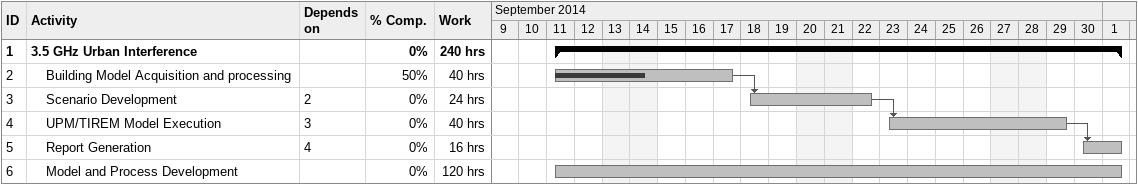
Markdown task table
| ID | Level | Task | Start | Finish | Predecessors | % complete | Work (h) |
|---|---|---|---|---|---|---|---|
| 1 | 1 | **3.5 GHz Urban Interference** | 2014-09-11 | 2014-10-01 |  | 0 | 240 |
| 2 | 2 | Building Model Acquisition and processing | 2014-09-11 | 2014-09-17 |  | 50 | 40 |
| 3 | 2 | Scenario Development | 2014-09-18 | 2014-09-22 | 2 | 0 | 24 |
| 4 | 2 | UPM/TIREM Model Execution | 2014-09-23 | 2014-09-29 | 3 | 0 | 40 |
| 5 | 2 | Report Generation | 2014-09-30 | 2014-10-01 | 4 | 0 | 16 |
| 6 | 2 | Model and Process Development | 2014-09-11 | 2014-10-01 |  | 0 | 120 |
